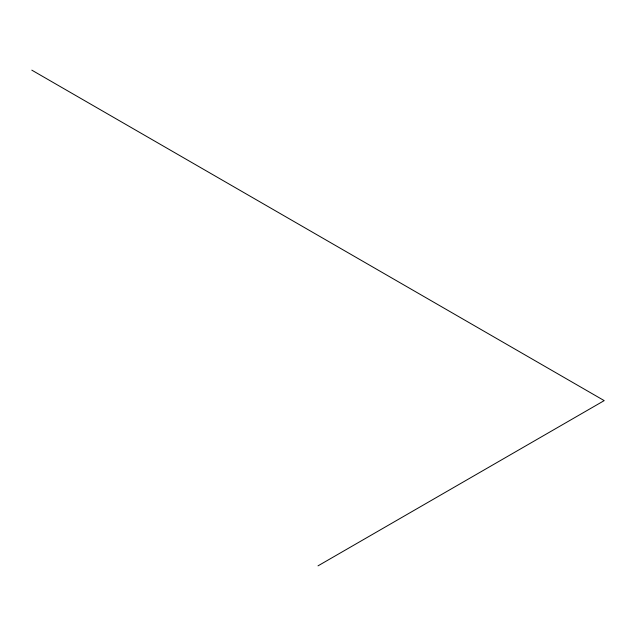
<?xml version="1.0" encoding="UTF-8"?>
<svg xmlns="http://www.w3.org/2000/svg" width="636" height="636" viewBox="0 0 636 636"><rect width="100%" height="100%" fill="white"/><g stroke="black" fill="none" stroke-linecap="round" stroke-linejoin="round"><path stroke-width="0.95" d="M318 565.857L604.2 400.616L31.8 70.143"/></g></svg>
